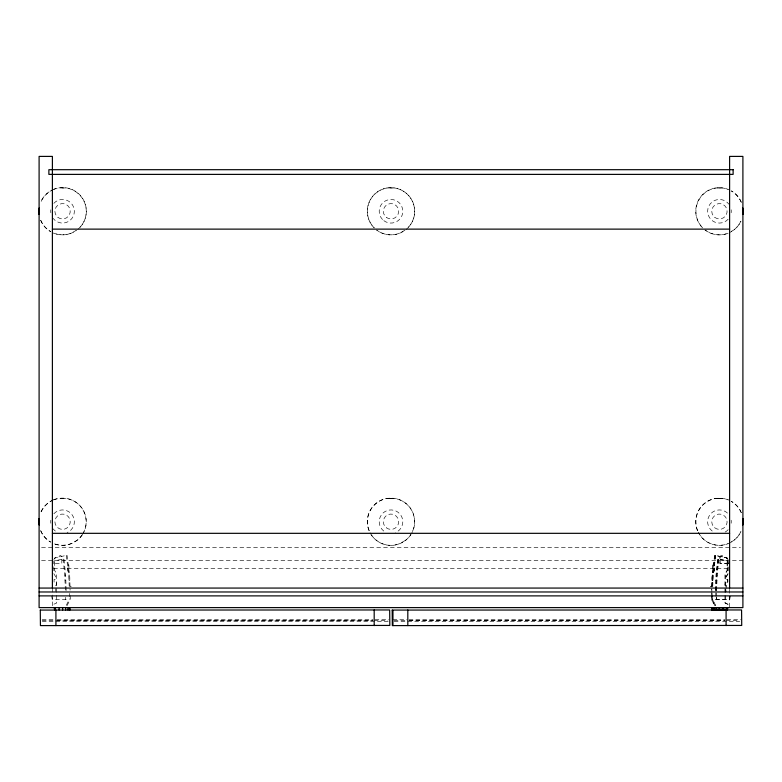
<?xml version="1.0" encoding="UTF-8"?>
<svg xmlns="http://www.w3.org/2000/svg" width="782" height="782" viewBox="0 0 782 782"><rect width="100%" height="100%" fill="white"/><g stroke="black" fill="none" stroke-linecap="round" stroke-linejoin="round"><path stroke-width="0.59" stroke-dasharray="3.91 2.93" d="M711.532 593.342L711.385 599.129L714.572 605.542M711.6 590.156L711.64 588.807M711.688 586.471L711.913 577.126L714.64 555.249L727.055 557.898L727.055 570.42L724.973 573.763L724.973 602.981L727.934 604.261L727.934 606.48M715.491 590.498L716.058 574.633L717.768 558.837L727.856 560.987L727.856 573.724L725.931 576.803L725.931 579.403L727.886 579.55L727.886 582.639L725.373 582.639M715.774 590.645L716.341 574.78L718.052 558.993L728.13 561.144L728.13 573.88L726.214 576.95L726.214 579.55M716.322 590.498L716.889 574.721L718.58 559.013M716.605 590.645L717.172 574.868L718.863 559.159M712.461 586.285L712.979 574.369L715.442 555.425M712.734 586.441L713.252 574.526L715.726 555.582M729.968 595.982L729.43 599.55L715.491 599.55L715.491 597.292M730.251 596.138L729.704 599.706L715.774 599.706L715.774 597.438M58.953 556.98L60.067 555.396L61.817 556.364L61.817 563.529L53.772 563.48M66.275 605.376L69.53 598.817M67.105 605.542L70.292 599.129L70.155 593.342M728.482 562.981L727.7 563.529L719.86 563.529L719.86 556.364L721.62 555.396L723.008 557.136M53.763 559.374L55.805 557.654M728.189 563.636L720.144 563.685L720.144 556.52L722.314 555.66M76.538 230.182L71.612 233.007A23.597 23.597 0 0 1 53.489 233.056A23.597 23.597 0 0 0 76.147 230.563M404.978 230.182L400.052 233.007A23.597 23.597 0 0 1 376.562 229.976A23.597 23.597 0 0 0 404.587 230.563M731.453 231.316L733.848 229.937A23.528 23.528 0 0 0 740.935 221.228M731.453 541.77L733.848 540.391A23.528 23.528 0 0 0 740.935 531.682M405.017 540.616L400.052 543.461A23.597 23.597 0 0 1 369.974 532.61A23.597 23.597 0 0 0 410.931 534.36M41.544 547.4L740.456 547.4M41.544 560.694L742.9 560.694M68.239 564.897L68.865 564.897L69.011 571.114M713.438 564.897L712.822 564.897L712.666 571.114M713.722 565.054L713.096 565.054L712.94 571.271M53.616 568.514L728.384 568.514M68.278 571.114L67.614 571.114L67.614 565.953M713.399 571.114L714.074 571.114L714.074 565.953M713.673 571.271L714.347 571.271L714.347 566.1M64.798 575.093L65.639 575.093M68.738 575.093L69.51 575.093M712.167 575.093L712.94 575.093M716.048 575.093L716.879 575.093M712.451 575.249L713.223 575.249M716.322 575.249L717.153 575.249M64.994 580.43L65.825 580.43M68.972 580.43L69.842 580.43M711.835 580.43L712.715 580.43M715.853 580.43L716.683 580.43M712.119 580.586L712.989 580.586M716.136 580.586L716.967 580.586M725.373 585.337L726.214 585.337L726.214 591.71M69.979 586.109L71.25 586.471M711.698 586.109L710.427 586.471M711.982 586.256L710.711 586.617M42.199 619.735L55.131 619.735M57.135 619.735L372.965 619.735M374.969 619.735L389.045 619.735M392.955 619.735L407.031 619.735M409.035 619.735L724.865 619.735M726.869 619.735L740.945 619.735M57.135 620.361L372.965 620.361M409.035 620.361L724.865 620.361M42.189 620.517L54.769 620.517M55.913 620.517L372.965 620.497M374.187 620.517L387.911 620.517M394.089 620.517L407.813 620.517M409.035 620.517L724.865 620.517M726.243 620.517L739.811 620.517M42.277 621.69L389.045 621.69M394.177 621.69L739.723 621.69M720.818 187.944L716.351 187.944L722.529 187.944A23.528 23.528 0 0 1 728.492 189.537A23.597 23.597 0 0 0 702.705 227.914M392.378 187.944L387.911 187.944L394.089 187.944A23.528 23.528 0 0 1 406.249 229.361A23.597 23.597 0 0 0 408.615 195.578A23.597 23.597 0 0 0 374.822 194.092A23.597 23.597 0 0 0 374.265 227.914M63.938 187.944L59.471 187.944L65.649 187.944A23.528 23.528 0 0 1 77.809 229.361A23.597 23.597 0 0 0 53.489 189.488M720.818 498.398L716.351 498.398L722.529 498.398A23.528 23.528 0 0 1 728.492 499.991A23.597 23.597 0 0 0 697.622 530.714M392.378 498.398L387.911 498.398L394.089 498.398A23.528 23.528 0 0 1 411.537 533.519M63.938 498.398L59.471 498.398L65.649 498.398A23.528 23.528 0 0 1 83.097 533.519M725.882 557.654L726.507 557.947M728.218 604.418L725.256 603.137L725.256 573.92L727.338 570.577L727.338 558.055L714.914 555.406L712.197 577.282L711.669 599.286L714.856 605.698M728.198 559.521L726.84 558.358M726.224 557.791L727.25 558.788M715.686 605.532L712.431 598.973L712.431 593.587M712.148 598.817L715.403 605.376M722.343 555.787L722.724 556.98M51.71 595.982L52.257 599.55L66.187 599.55L66.187 597.292M66.235 555.425L68.708 574.369L69.217 586.285M63.098 559.013L64.789 574.721L65.356 590.498M66.187 590.498L65.62 574.633L63.909 558.837L53.831 560.987L53.831 573.724L55.747 576.803L55.747 579.403L54.075 579.403L54.075 582.482L56.587 582.482L56.587 585.18L55.747 585.18L55.747 591.554M69.989 586.471L69.764 577.126L67.047 555.249L54.623 557.898L54.623 570.42L56.705 573.763L56.705 602.981L53.743 604.261L53.743 606.48M70.048 588.807L70.077 590.156M729.606 589.325L729.606 607.614M727.602 579.403L727.602 582.482L725.1 582.482L725.1 585.18L725.931 585.18L725.931 591.554M716.605 592.912L716.605 596.314M716.605 597.438L716.605 599.706M716.322 597.292L716.322 599.55M715.774 592.912L715.774 596.314M712.148 593.43L712.148 596.666M69.53 593.43L69.53 596.666M65.356 597.292L65.356 599.55M52.394 588.162L52.394 606.402M374.236 227.943A23.597 23.597 0 0 1 387.892 187.827M383.796 531.066A11.798 11.798 0 0 1 383.043 513.021A11.798 11.798 0 0 1 400.951 515.387A11.798 11.798 0 0 1 395.536 532.62M369.182 530.714A23.597 23.597 0 0 1 392.535 498.183A23.597 23.597 0 0 1 411.459 533.471M369.104 530.743A23.597 23.597 0 0 1 387.892 498.281M411 534.399A23.528 23.528 0 0 1 405.447 540.45M53.841 203.33A11.798 11.798 0 0 1 71.015 203.046A11.798 11.798 0 0 1 70.263 220.201A11.798 11.798 0 0 1 53.176 218.432M50.859 212.802A11.798 11.798 0 0 1 50.859 209.742M41.153 201.355A23.597 23.597 0 0 1 52.55 189.909A23.597 23.597 0 0 0 41.045 201.306M53.459 189.42A23.597 23.597 0 0 1 59.452 187.827M728.159 219.214A11.798 11.798 0 0 1 710.985 219.507A11.798 11.798 0 0 1 711.737 202.343A11.798 11.798 0 0 1 728.824 204.122M731.141 209.742A11.798 11.798 0 0 1 731.141 212.802M740.847 221.189A23.597 23.597 0 0 1 729.45 232.635M741.258 202.284A23.597 23.597 0 0 0 731.287 190.867A23.528 23.528 0 0 1 741.307 202.264M702.676 227.943A23.597 23.597 0 0 1 716.332 187.827M728.159 529.668A11.798 11.798 0 0 1 723.976 532.62M712.236 531.066A11.798 11.798 0 0 1 711.121 513.363A11.798 11.798 0 0 1 728.824 514.576M731.141 520.196A11.798 11.798 0 0 1 731.141 523.256M740.847 531.643A23.597 23.597 0 0 1 729.45 543.089M697.544 530.743A23.597 23.597 0 0 1 716.332 498.281M53.841 513.784A11.798 11.798 0 0 1 72.208 514.937A11.798 11.798 0 0 1 67.096 532.62M55.356 531.066A11.798 11.798 0 0 1 53.176 528.886M50.859 523.256A11.798 11.798 0 0 1 50.859 520.196M53.489 499.942A23.597 23.597 0 0 1 83.019 533.471M82.491 534.36A23.597 23.597 0 0 1 53.489 543.51A23.597 23.597 0 0 0 71.602 543.431L76.968 540.391A23.528 23.528 0 0 0 82.56 534.399M40.742 530.714A23.597 23.597 0 0 0 50.713 542.131A23.597 23.597 0 0 1 40.664 530.743M41.153 511.809A23.597 23.597 0 0 1 52.55 500.363M41.045 511.76A23.597 23.597 0 0 1 52.511 500.285M53.459 499.874A23.597 23.597 0 0 1 59.452 498.281M386.337 217.357A7.673 7.673 0 0 0 398.605 212.264A7.673 7.673 0 0 0 388.058 204.19A7.673 7.673 0 0 0 386.337 217.357M383.825 220.641A11.798 11.798 0 0 0 402.701 212.802A11.798 11.798 0 0 0 386.474 200.378A11.798 11.798 0 0 0 383.825 220.641M386.337 527.811A7.673 7.673 0 0 0 398.605 522.718A7.673 7.673 0 0 0 388.058 514.644A7.673 7.673 0 0 0 386.337 527.811M57.897 217.357A7.673 7.673 0 0 0 70.165 212.264A7.673 7.673 0 0 0 59.618 204.19A7.673 7.673 0 0 0 57.897 217.357M40.742 220.26A23.597 23.597 0 0 0 50.713 231.677A23.597 23.597 0 0 1 40.664 220.289M714.777 217.357A7.673 7.673 0 0 0 727.045 212.264A7.673 7.673 0 0 0 716.498 204.19A7.673 7.673 0 0 0 714.777 217.357M705.022 229.957A23.597 23.597 0 0 0 728.511 233.056A23.597 23.597 0 0 1 705.002 229.976M714.777 527.811A7.673 7.673 0 0 0 727.045 522.718A7.673 7.673 0 0 0 716.498 514.644A7.673 7.673 0 0 0 714.777 527.811M698.482 532.571A23.597 23.597 0 0 0 728.511 543.51A23.597 23.597 0 0 1 698.414 532.61M741.258 512.738A23.597 23.597 0 0 0 731.287 501.321A23.528 23.528 0 0 1 741.307 512.718M57.897 527.811A7.673 7.673 0 0 0 70.165 522.718A7.673 7.673 0 0 0 59.618 514.644A7.673 7.673 0 0 0 57.897 527.811"/><path stroke-width="1.17" d="M727.475 608.132L728.218 607.741M52.394 229.126L729.606 229.126M52.394 533.324L729.606 533.324M39.1 588.064L742.9 588.064M39.1 591.974L742.9 591.974M39.1 595.884L742.9 595.884M53.743 607.585L54.486 607.985M729.606 588.064L729.606 156.4L742.9 156.4L742.9 607.614L39.1 607.614L39.1 156.4L52.394 156.4L52.394 588.064M727.192 607.682L727.192 609.989M726.634 607.829L726.634 610.146M726.087 609.96L726.087 625.59M722.851 607.829L722.851 610.146M719.332 607.829L719.332 610.146M716.302 607.829L716.302 610.146M713.976 607.829L713.976 610.146M712.519 607.829L712.519 610.146M712.236 607.682L712.236 609.989M711.737 607.682L711.737 609.989M407.813 609.96L407.813 625.59M392.955 610.742L392.955 619.735M392.955 620.517L392.955 625.6M374.187 609.96L374.187 625.59M69.94 607.682L69.94 609.989M69.442 607.682L69.442 609.989M67.985 607.682L67.985 609.989M65.659 607.682L65.659 609.989M62.628 607.682L62.628 609.989M59.109 607.682L59.109 609.989M55.913 609.96L55.913 625.59M55.327 607.682L55.327 609.989M54.486 607.682L54.486 609.989M39.168 214.336A23.597 23.597 0 0 1 39.168 208.208M39.061 214.346A23.597 23.597 0 0 1 39.051 208.198M742.832 208.208A23.597 23.597 0 0 1 742.832 214.336M742.91 208.198A23.528 23.528 0 0 1 742.929 214.346M742.832 518.662A23.597 23.597 0 0 1 742.832 524.79M742.91 518.652A23.528 23.528 0 0 1 742.929 524.8M39.168 524.79A23.597 23.597 0 0 1 39.168 518.662M39.061 524.8A23.597 23.597 0 0 1 39.051 518.652M40.283 610.077L40.429 625.6L389.827 625.444L389.671 609.96L40.283 610.077M392.183 610.077L392.329 625.6L741.727 625.444L741.571 609.96L392.183 610.077M733.125 169.694L48.875 169.694L48.875 174.386L733.125 174.386L733.125 169.694M727.475 607.829L712.021 607.829L712.021 610.146L727.475 610.146L727.475 607.829"/></g></svg>
